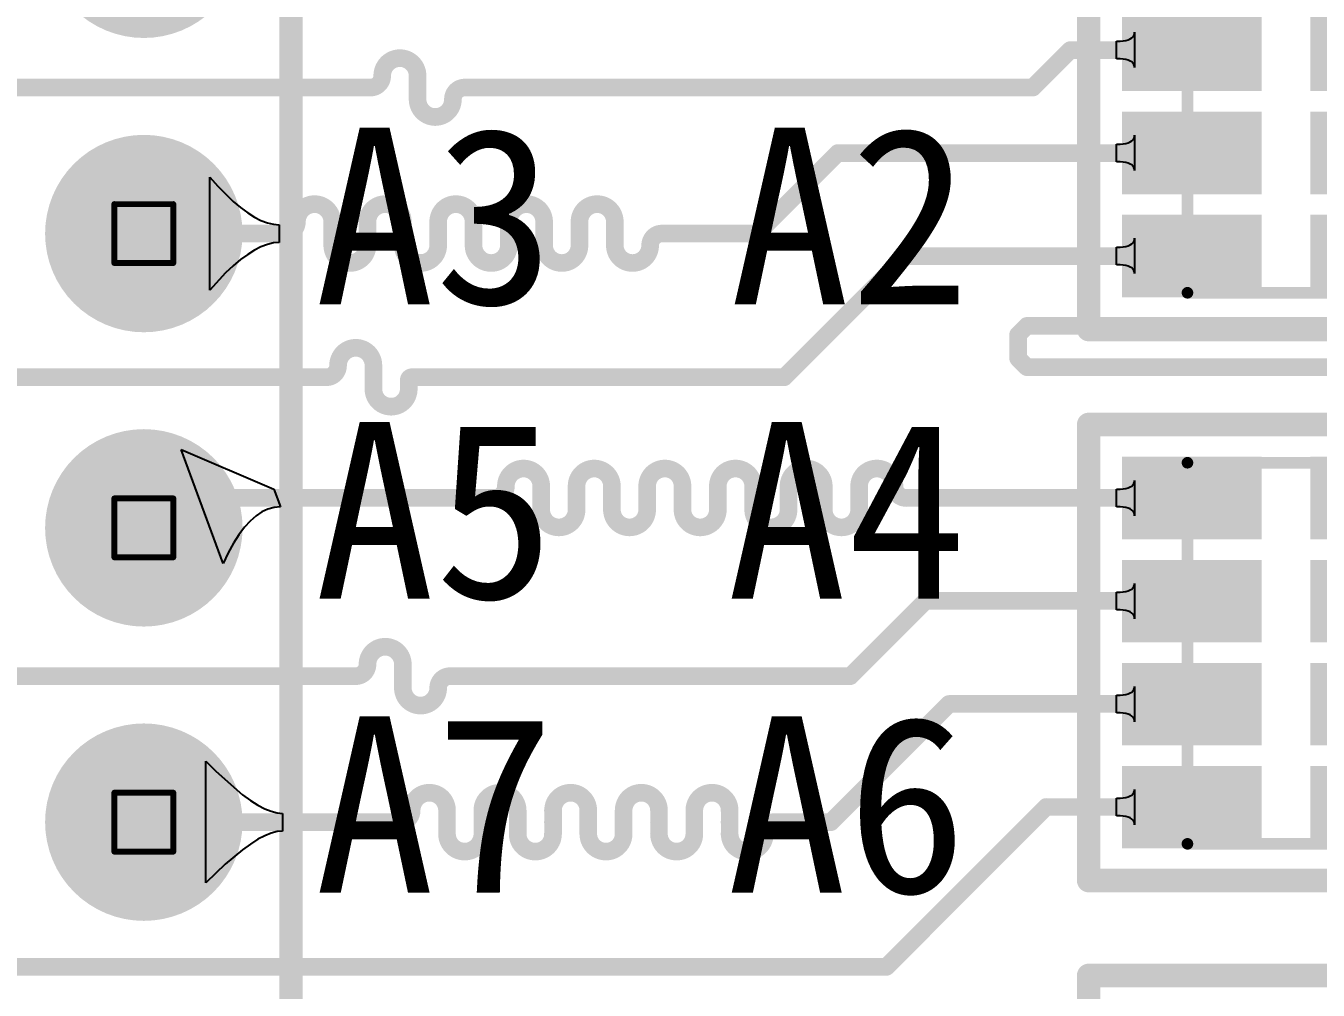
# Model space of a CAD drawing. Header units: millimetres. Extents: x 80 to 220, y 44 to 120.
# Drawn here: x 87.86 to 99.01, y 68.39 to 76.71 of the extents above; entities that cross this region are included whole.
import ezdxf

# ---------------------------------------------------------------- set-up
doc = ezdxf.new("R2010")
doc.units = ezdxf.units.MM
for name, color, linetype in [('BottomLayer', 5, 'Continuous'), ('BottomSolder', 6, 'Continuous'), ('DrillDrawing', 1, 'Continuous'), ('Mechanical13', 56, 'Continuous'), ('MultiLayer', 9, 'Continuous'), ('PadHoleLayer', 156, 'Continuous'), ('TopLayer', 1, 'Continuous'), ('TopOverlay', 2, 'Continuous'), ('TopPaste', 8, 'Continuous'), ('TopSolder', 216, 'Continuous')]:
    doc.layers.add(name, color=color, linetype=linetype)

# ---------------------------------------------------------------- blocks, each defined once
blk = doc.blocks.new('PR4_0603_5')
at = {"layer": 'Mechanical13', "const_width": 0.1}
for points in [[(-1.638, -0.85), (-1.638, 0.85)], [(1.651, 0.85), (-1.638, 0.85)], [(1.651, -0.85), (1.651, 0.85)], [(1.651, -0.85), (-1.638, -0.85)]]:
    blk.add_lwpolyline(points, dxfattribs=at)
at = {"layer": 'Mechanical13', "const_width": 0.05}
for points in [[(-1.663, 0.85, 1), (-1.613, 0.85, 1)], [(-1.663, 0.85, 1), (-1.613, 0.85, 1)], [(1.626, 0.85, 1), (1.676, 0.85, 1)], [(1.626, 0.85, 1), (1.676, 0.85, 1)], [(-1.663, -0.85, 1), (-1.613, -0.85, 1)], [(-1.663, -0.85, 1), (-1.613, -0.85, 1)], [(1.626, -0.85, 1), (1.676, -0.85, 1)], [(1.626, -0.85, 1), (1.676, -0.85, 1)]]:
    blk.add_lwpolyline(points, format="xyb", close=True, dxfattribs=at)
at = {"layer": 'TopLayer'}
for points in [[(-1.079, 0.313), (-1.079, 1.313), (-1.587, 0.313), (-1.587, 1.313)], [(-0.191, 0.313), (-0.191, 1.313), (-0.699, 0.313), (-0.699, 1.313)], [(0.699, 0.313), (0.699, 1.313), (0.191, 0.313), (0.191, 1.313)], [(1.587, 0.313), (1.587, 1.313), (1.079, 0.313), (1.079, 1.313)], [(-1.079, -1.313), (-1.079, -0.313), (-1.587, -1.313), (-1.587, -0.313)], [(-0.191, -1.313), (-0.191, -0.313), (-0.699, -1.313), (-0.699, -0.313)], [(0.699, -1.313), (0.699, -0.313), (0.191, -1.313), (0.191, -0.313)], [(1.587, -1.313), (1.587, -0.313), (1.079, -1.313), (1.079, -0.313)]]:
    blk.add_solid(points, dxfattribs=at)
at = {"layer": 'TopOverlay', "const_width": 0.203}
for points in [[(-1.968, -1.702), (-1.968, 1.702)], [(1.968, 1.702), (-1.968, 1.702)], [(1.968, -1.702), (1.968, 1.702)], [(1.968, -1.702), (-1.968, -1.702)]]:
    blk.add_lwpolyline(points, dxfattribs=at)
at = {"layer": 'TopOverlay', "const_width": 0.102}
for points in [[(-2.019, 1.702, 1), (-1.918, 1.702, 1)], [(-2.019, 1.702, 1), (-1.918, 1.702, 1)], [(1.918, 1.702, 1), (2.019, 1.702, 1)], [(1.918, 1.702, 1), (2.019, 1.702, 1)], [(-2.019, -1.702, 1), (-1.918, -1.702, 1)], [(-2.019, -1.702, 1), (-1.918, -1.702, 1)], [(1.918, -1.702, 1), (2.019, -1.702, 1)], [(1.918, -1.702, 1), (2.019, -1.702, 1)]]:
    blk.add_lwpolyline(points, format="xyb", close=True, dxfattribs=at)
at = {"layer": 'TopPaste'}
for points in [[(-1.079, 0.313), (-1.079, 1.313), (-1.587, 0.313), (-1.587, 1.313)], [(-0.191, 0.313), (-0.191, 1.313), (-0.699, 0.313), (-0.699, 1.313)], [(0.699, 0.313), (0.699, 1.313), (0.191, 0.313), (0.191, 1.313)], [(1.587, 0.313), (1.587, 1.313), (1.079, 0.313), (1.079, 1.313)], [(-1.079, -1.313), (-1.079, -0.313), (-1.587, -1.313), (-1.587, -0.313)], [(-0.191, -1.313), (-0.191, -0.313), (-0.699, -1.313), (-0.699, -0.313)], [(0.699, -1.313), (0.699, -0.313), (0.191, -1.313), (0.191, -0.313)], [(1.587, -1.313), (1.587, -0.313), (1.079, -1.313), (1.079, -0.313)]]:
    blk.add_solid(points, dxfattribs=at)
at = {"layer": 'TopSolder'}
for points in [[(-0.978, 0.211), (-0.978, 1.414), (-1.689, 0.211), (-1.689, 1.414)], [(-0.089, 0.211), (-0.089, 1.414), (-0.8, 0.211), (-0.8, 1.414)], [(0.8, 0.211), (0.8, 1.414), (0.089, 0.211), (0.089, 1.414)], [(1.689, 0.211), (1.689, 1.414), (0.978, 0.211), (0.978, 1.414)], [(-0.978, -1.414), (-0.978, -0.211), (-1.689, -1.414), (-1.689, -0.211)], [(-0.089, -1.414), (-0.089, -0.211), (-0.8, -1.414), (-0.8, -0.211)], [(0.8, -1.414), (0.8, -0.211), (0.089, -1.414), (0.089, -0.211)], [(1.689, -1.414), (1.689, -0.211), (0.978, -1.414), (0.978, -0.211)]]:
    blk.add_solid(points, dxfattribs=at)
blk = doc.blocks.new('PR4_0603_6')
at = {"layer": 'Mechanical13', "const_width": 0.1}
for points in [[(-1.638, -0.85), (-1.638, 0.85)], [(1.651, 0.85), (-1.638, 0.85)], [(1.651, -0.85), (1.651, 0.85)], [(1.651, -0.85), (-1.638, -0.85)]]:
    blk.add_lwpolyline(points, dxfattribs=at)
at = {"layer": 'Mechanical13', "const_width": 0.05}
for points in [[(-1.663, 0.85, 1), (-1.613, 0.85, 1)], [(-1.663, 0.85, 1), (-1.613, 0.85, 1)], [(1.626, 0.85, 1), (1.676, 0.85, 1)], [(1.626, 0.85, 1), (1.676, 0.85, 1)], [(-1.663, -0.85, 1), (-1.613, -0.85, 1)], [(-1.663, -0.85, 1), (-1.613, -0.85, 1)], [(1.626, -0.85, 1), (1.676, -0.85, 1)], [(1.626, -0.85, 1), (1.676, -0.85, 1)]]:
    blk.add_lwpolyline(points, format="xyb", close=True, dxfattribs=at)
at = {"layer": 'TopLayer'}
for points in [[(-1.079, 0.313), (-1.079, 1.313), (-1.587, 0.313), (-1.587, 1.313)], [(-0.191, 0.313), (-0.191, 1.313), (-0.699, 0.313), (-0.699, 1.313)], [(0.699, 0.313), (0.699, 1.313), (0.191, 0.313), (0.191, 1.313)], [(1.587, 0.313), (1.587, 1.313), (1.079, 0.313), (1.079, 1.313)], [(-1.079, -1.313), (-1.079, -0.313), (-1.587, -1.313), (-1.587, -0.313)], [(-0.191, -1.313), (-0.191, -0.313), (-0.699, -1.313), (-0.699, -0.313)], [(0.699, -1.313), (0.699, -0.313), (0.191, -1.313), (0.191, -0.313)], [(1.587, -1.313), (1.587, -0.313), (1.079, -1.313), (1.079, -0.313)]]:
    blk.add_solid(points, dxfattribs=at)
at = {"layer": 'TopOverlay', "const_width": 0.203}
for points in [[(-1.968, -1.702), (-1.968, 1.702)], [(1.968, 1.702), (-1.968, 1.702)], [(1.968, -1.702), (1.968, 1.702)], [(1.968, -1.702), (-1.968, -1.702)]]:
    blk.add_lwpolyline(points, dxfattribs=at)
at = {"layer": 'TopOverlay', "const_width": 0.102}
for points in [[(-2.019, 1.702, 1), (-1.918, 1.702, 1)], [(-2.019, 1.702, 1), (-1.918, 1.702, 1)], [(1.918, 1.702, 1), (2.019, 1.702, 1)], [(1.918, 1.702, 1), (2.019, 1.702, 1)], [(-2.019, -1.702, 1), (-1.918, -1.702, 1)], [(-2.019, -1.702, 1), (-1.918, -1.702, 1)], [(1.918, -1.702, 1), (2.019, -1.702, 1)], [(1.918, -1.702, 1), (2.019, -1.702, 1)]]:
    blk.add_lwpolyline(points, format="xyb", close=True, dxfattribs=at)
at = {"layer": 'TopPaste'}
for points in [[(-1.079, 0.313), (-1.079, 1.313), (-1.587, 0.313), (-1.587, 1.313)], [(-0.191, 0.313), (-0.191, 1.313), (-0.699, 0.313), (-0.699, 1.313)], [(0.699, 0.313), (0.699, 1.313), (0.191, 0.313), (0.191, 1.313)], [(1.587, 0.313), (1.587, 1.313), (1.079, 0.313), (1.079, 1.313)], [(-1.079, -1.313), (-1.079, -0.313), (-1.587, -1.313), (-1.587, -0.313)], [(-0.191, -1.313), (-0.191, -0.313), (-0.699, -1.313), (-0.699, -0.313)], [(0.699, -1.313), (0.699, -0.313), (0.191, -1.313), (0.191, -0.313)], [(1.587, -1.313), (1.587, -0.313), (1.079, -1.313), (1.079, -0.313)]]:
    blk.add_solid(points, dxfattribs=at)
at = {"layer": 'TopSolder'}
for points in [[(-0.978, 0.211), (-0.978, 1.414), (-1.689, 0.211), (-1.689, 1.414)], [(-0.089, 0.211), (-0.089, 1.414), (-0.8, 0.211), (-0.8, 1.414)], [(0.8, 0.211), (0.8, 1.414), (0.089, 0.211), (0.089, 1.414)], [(1.689, 0.211), (1.689, 1.414), (0.978, 0.211), (0.978, 1.414)], [(-0.978, -1.414), (-0.978, -0.211), (-1.689, -1.414), (-1.689, -0.211)], [(-0.089, -1.414), (-0.089, -0.211), (-0.8, -1.414), (-0.8, -0.211)], [(0.8, -1.414), (0.8, -0.211), (0.089, -1.414), (0.089, -0.211)], [(1.689, -1.414), (1.689, -0.211), (0.978, -1.414), (0.978, -0.211)]]:
    blk.add_solid(points, dxfattribs=at)
blk = doc.blocks.new('P___HDR2X23_2_54___14')
at = {"layer": 'BottomLayer', "const_width": 0.75}
for points in [[(17.405, 0, 1), (18.155, 0, 1)], [(19.945, 0, 1), (20.695, 0, 1)], [(22.485, 0, 1), (23.235, 0, 1)], [(25.025, 0, 1), (25.775, 0, 1)]]:
    blk.add_lwpolyline(points, format="xyb", close=True, dxfattribs=at)
at = {"layer": 'BottomSolder', "const_width": 0.852}
for points in [[(17.354, 0, 1), (18.206, 0, 1)], [(19.894, 0, 1), (20.746, 0, 1)], [(22.434, 0, 1), (23.286, 0, 1)], [(24.974, 0, 1), (25.826, 0, 1)]]:
    blk.add_lwpolyline(points, format="xyb", close=True, dxfattribs=at)
at = {"layer": 'MultiLayer', "const_width": 0.75}
for points in [[(17.405, 0, 1), (18.155, 0, 1)], [(19.945, 0, 1), (20.695, 0, 1)], [(22.485, 0, 1), (23.235, 0, 1)], [(25.025, 0, 1), (25.775, 0, 1)]]:
    blk.add_lwpolyline(points, format="xyb", close=True, dxfattribs=at)
at = {"layer": 'PadHoleLayer', "const_width": 0.45}
for points in [[(17.555, 0, 1), (18.005, 0, 1)], [(20.095, 0, 1), (20.545, 0, 1)], [(22.635, 0, 1), (23.085, 0, 1)]]:
    blk.add_lwpolyline(points, format="xyb", close=True, dxfattribs=at)
at = {"layer": 'TopLayer', "const_width": 0.75}
for points in [[(17.405, 0, 1), (18.155, 0, 1)], [(19.945, 0, 1), (20.695, 0, 1)], [(22.485, 0, 1), (23.235, 0, 1)], [(25.025, 0, 1), (25.775, 0, 1)]]:
    blk.add_lwpolyline(points, format="xyb", close=True, dxfattribs=at)
at = {"layer": 'TopOverlay', "const_width": 0.2}
blk.add_lwpolyline([(-1.27, -1.27), (57.15, -1.27)], dxfattribs=at)
at = {"layer": 'TopSolder', "const_width": 0.852}
for points in [[(17.354, 0, 1), (18.206, 0, 1)], [(19.894, 0, 1), (20.746, 0, 1)], [(22.434, 0, 1), (23.286, 0, 1)], [(24.974, 0, 1), (25.826, 0, 1)]]:
    blk.add_lwpolyline(points, format="xyb", close=True, dxfattribs=at)
blk = doc.blocks.new('PR4_0603_75')
at = {"layer": 'Mechanical13', "const_width": 0.1}
for points in [[(-1.638, -0.85), (-1.638, 0.85)], [(1.651, 0.85), (-1.638, 0.85)], [(1.651, -0.85), (1.651, 0.85)], [(1.651, -0.85), (-1.638, -0.85)]]:
    blk.add_lwpolyline(points, dxfattribs=at)
at = {"layer": 'Mechanical13', "const_width": 0.05}
for points in [[(-1.663, 0.85, 1), (-1.613, 0.85, 1)], [(-1.663, 0.85, 1), (-1.613, 0.85, 1)], [(1.626, 0.85, 1), (1.676, 0.85, 1)], [(1.626, 0.85, 1), (1.676, 0.85, 1)], [(-1.663, -0.85, 1), (-1.613, -0.85, 1)], [(-1.663, -0.85, 1), (-1.613, -0.85, 1)], [(1.626, -0.85, 1), (1.676, -0.85, 1)], [(1.626, -0.85, 1), (1.676, -0.85, 1)]]:
    blk.add_lwpolyline(points, format="xyb", close=True, dxfattribs=at)
at = {"layer": 'TopLayer'}
for points in [[(-1.079, 0.313), (-1.079, 1.313), (-1.587, 0.313), (-1.587, 1.313)], [(-0.191, 0.313), (-0.191, 1.313), (-0.699, 0.313), (-0.699, 1.313)], [(0.699, 0.313), (0.699, 1.313), (0.191, 0.313), (0.191, 1.313)], [(1.587, 0.313), (1.587, 1.313), (1.079, 0.313), (1.079, 1.313)], [(-1.079, -1.313), (-1.079, -0.313), (-1.587, -1.313), (-1.587, -0.313)], [(-0.191, -1.313), (-0.191, -0.313), (-0.699, -1.313), (-0.699, -0.313)], [(0.699, -1.313), (0.699, -0.313), (0.191, -1.313), (0.191, -0.313)], [(1.587, -1.313), (1.587, -0.313), (1.079, -1.313), (1.079, -0.313)]]:
    blk.add_solid(points, dxfattribs=at)
at = {"layer": 'TopOverlay', "const_width": 0.203}
for points in [[(-1.968, -1.702), (-1.968, 1.702)], [(1.968, 1.702), (-1.968, 1.702)], [(1.968, -1.702), (1.968, 1.702)], [(1.968, -1.702), (-1.968, -1.702)]]:
    blk.add_lwpolyline(points, dxfattribs=at)
at = {"layer": 'TopOverlay', "const_width": 0.102}
for points in [[(-2.019, 1.702, 1), (-1.918, 1.702, 1)], [(-2.019, 1.702, 1), (-1.918, 1.702, 1)], [(1.918, 1.702, 1), (2.019, 1.702, 1)], [(1.918, 1.702, 1), (2.019, 1.702, 1)], [(-2.019, -1.702, 1), (-1.918, -1.702, 1)], [(-2.019, -1.702, 1), (-1.918, -1.702, 1)], [(1.918, -1.702, 1), (2.019, -1.702, 1)], [(1.918, -1.702, 1), (2.019, -1.702, 1)]]:
    blk.add_lwpolyline(points, format="xyb", close=True, dxfattribs=at)
at = {"layer": 'TopPaste'}
for points in [[(-1.079, 0.313), (-1.079, 1.313), (-1.587, 0.313), (-1.587, 1.313)], [(-0.191, 0.313), (-0.191, 1.313), (-0.699, 0.313), (-0.699, 1.313)], [(0.699, 0.313), (0.699, 1.313), (0.191, 0.313), (0.191, 1.313)], [(1.587, 0.313), (1.587, 1.313), (1.079, 0.313), (1.079, 1.313)], [(-1.079, -1.313), (-1.079, -0.313), (-1.587, -1.313), (-1.587, -0.313)], [(-0.191, -1.313), (-0.191, -0.313), (-0.699, -1.313), (-0.699, -0.313)], [(0.699, -1.313), (0.699, -0.313), (0.191, -1.313), (0.191, -0.313)], [(1.587, -1.313), (1.587, -0.313), (1.079, -1.313), (1.079, -0.313)]]:
    blk.add_solid(points, dxfattribs=at)
at = {"layer": 'TopSolder'}
for points in [[(-0.978, 0.211), (-0.978, 1.414), (-1.689, 0.211), (-1.689, 1.414)], [(-0.089, 0.211), (-0.089, 1.414), (-0.8, 0.211), (-0.8, 1.414)], [(0.8, 0.211), (0.8, 1.414), (0.089, 0.211), (0.089, 1.414)], [(1.689, 0.211), (1.689, 1.414), (0.978, 0.211), (0.978, 1.414)], [(-0.978, -1.414), (-0.978, -0.211), (-1.689, -1.414), (-1.689, -0.211)], [(-0.089, -1.414), (-0.089, -0.211), (-0.8, -1.414), (-0.8, -0.211)], [(0.8, -1.414), (0.8, -0.211), (0.089, -1.414), (0.089, -0.211)], [(1.689, -1.414), (1.689, -0.211), (0.978, -1.414), (0.978, -0.211)]]:
    blk.add_solid(points, dxfattribs=at)

msp = doc.modelspace()

# ---------------------------------------------------------------- linework, layer by layer
at = {"layer": 'DrillDrawing', "const_width": 0.0508}
for points in [[(88.623, 75.175), (89.131, 75.175)], [(88.623, 74.667), (88.623, 75.175)], [(89.131, 74.667), (89.131, 75.175)], [(88.623, 74.667), (89.131, 74.667)], [(88.623, 72.635), (89.131, 72.635)], [(88.623, 72.127), (88.623, 72.635)], [(89.131, 72.127), (89.131, 72.635)], [(88.623, 72.127), (89.131, 72.127)], [(88.623, 70.095), (89.131, 70.095)], [(88.623, 69.587), (88.623, 70.095)], [(89.131, 69.587), (89.131, 70.095)], [(88.623, 69.587), (89.131, 69.587)]]:
    msp.add_lwpolyline(points, dxfattribs=at)
at = {"layer": 'DrillDrawing', "const_width": 0.0254}
for points in [[(88.61, 75.175, 1), (88.636, 75.175, 1)], [(88.61, 75.175, 1), (88.636, 75.175, 1)], [(89.118, 75.175, 1), (89.144, 75.175, 1)], [(89.118, 75.175, 1), (89.144, 75.175, 1)], [(88.61, 74.667, 1), (88.636, 74.667, 1)], [(88.61, 74.667, 1), (88.636, 74.667, 1)], [(89.118, 74.667, 1), (89.144, 74.667, 1)], [(89.118, 74.667, 1), (89.144, 74.667, 1)], [(88.61, 72.635, 1), (88.636, 72.635, 1)], [(88.61, 72.635, 1), (88.636, 72.635, 1)], [(89.118, 72.635, 1), (89.144, 72.635, 1)], [(89.118, 72.635, 1), (89.144, 72.635, 1)], [(88.61, 72.127, 1), (88.636, 72.127, 1)], [(88.61, 72.127, 1), (88.636, 72.127, 1)], [(89.118, 72.127, 1), (89.144, 72.127, 1)], [(89.118, 72.127, 1), (89.144, 72.127, 1)], [(88.61, 70.095, 1), (88.636, 70.095, 1)], [(88.61, 70.095, 1), (88.636, 70.095, 1)], [(89.118, 70.095, 1), (89.144, 70.095, 1)], [(89.118, 70.095, 1), (89.144, 70.095, 1)], [(88.61, 69.587, 1), (88.636, 69.587, 1)], [(88.61, 69.587, 1), (88.636, 69.587, 1)], [(89.118, 69.587, 1), (89.144, 69.587, 1)], [(89.118, 69.587, 1), (89.144, 69.587, 1)]]:
    msp.add_lwpolyline(points, format="xyb", close=True, dxfattribs=at)
at = {"layer": 'TopLayer'}
for p, q in [((97.387, 76.601), (97.401, 76.609)), ((97.401, 76.609), (97.411, 76.619)), ((97.411, 76.619), (97.419, 76.63)), ((97.419, 76.63), (97.424, 76.643)), ((97.424, 76.643), (97.425, 76.658)), ((97.425, 76.658), (97.425, 76.353)), ((97.27, 76.581), (97.3, 76.582)), ((97.27, 76.429), (97.27, 76.581)), ((97.3, 76.582), (97.326, 76.585)), ((97.326, 76.585), (97.349, 76.588)), ((97.349, 76.588), (97.37, 76.594)), ((97.37, 76.594), (97.387, 76.601)), ((97.3, 76.428), (97.27, 76.429)), ((97.326, 76.426), (97.3, 76.428)), ((97.349, 76.422), (97.326, 76.426)), ((97.37, 76.417), (97.349, 76.422)), ((97.387, 76.41), (97.37, 76.417)), ((97.401, 76.402), (97.387, 76.41)), ((97.411, 76.392), (97.401, 76.402)), ((97.419, 76.38), (97.411, 76.392)), ((97.424, 76.367), (97.419, 76.38)), ((97.425, 76.353), (97.424, 76.367)), ((97.387, 75.712), (97.401, 75.72)), ((97.401, 75.72), (97.411, 75.73)), ((97.411, 75.73), (97.419, 75.741)), ((97.419, 75.741), (97.424, 75.754)), ((97.424, 75.754), (97.425, 75.769)), ((97.425, 75.769), (97.425, 75.464)), ((97.27, 75.692), (97.3, 75.693)), ((97.27, 75.54), (97.27, 75.692)), ((97.3, 75.693), (97.326, 75.696)), ((97.326, 75.696), (97.349, 75.699)), ((97.349, 75.699), (97.37, 75.705)), ((97.37, 75.705), (97.387, 75.712)), ((97.3, 75.539), (97.27, 75.54)), ((97.326, 75.537), (97.3, 75.539)), ((97.349, 75.533), (97.326, 75.537)), ((97.37, 75.528), (97.349, 75.533)), ((97.387, 75.521), (97.37, 75.528)), ((97.401, 75.513), (97.387, 75.521)), ((97.411, 75.503), (97.401, 75.513)), ((97.419, 75.491), (97.411, 75.503)), ((97.424, 75.478), (97.419, 75.491)), ((89.446, 74.432), (89.446, 75.409)), ((89.446, 75.409), (89.516, 75.33)), ((97.425, 75.464), (97.424, 75.478)), ((89.516, 75.33), (89.649, 75.199)), ((89.649, 75.199), (89.712, 75.145)), ((89.712, 75.145), (89.773, 75.1)), ((89.773, 75.1), (89.832, 75.063)), ((89.832, 75.063), (89.888, 75.034)), ((89.888, 75.034), (89.943, 75.013)), ((89.943, 75.013), (89.995, 75.001)), ((89.995, 75.001), (90.045, 74.997)), ((90.045, 74.997), (90.045, 74.844)), ((89.943, 74.828), (89.888, 74.807)), ((89.995, 74.84), (89.943, 74.828)), ((90.045, 74.844), (89.995, 74.84)), ((97.37, 74.816), (97.387, 74.823)), ((97.387, 74.823), (97.401, 74.831)), ((97.401, 74.831), (97.411, 74.841)), ((97.411, 74.841), (97.419, 74.852)), ((97.419, 74.852), (97.424, 74.865)), ((97.424, 74.865), (97.425, 74.88)), ((97.425, 74.88), (97.425, 74.575)), ((89.773, 74.741), (89.712, 74.696)), ((89.832, 74.778), (89.773, 74.741)), ((89.888, 74.807), (89.832, 74.778)), ((97.27, 74.803), (97.3, 74.804)), ((97.27, 74.651), (97.27, 74.803)), ((97.3, 74.804), (97.326, 74.807)), ((97.326, 74.807), (97.349, 74.81)), ((97.349, 74.81), (97.37, 74.816)), ((89.649, 74.643), (89.583, 74.581)), ((89.712, 74.696), (89.649, 74.643)), ((97.3, 74.65), (97.27, 74.651)), ((97.326, 74.648), (97.3, 74.65)), ((97.349, 74.644), (97.326, 74.648)), ((97.37, 74.639), (97.349, 74.644)), ((97.387, 74.632), (97.37, 74.639)), ((97.401, 74.624), (97.387, 74.632)), ((97.411, 74.614), (97.401, 74.624)), ((97.419, 74.602), (97.411, 74.614)), ((97.424, 74.589), (97.419, 74.602)), ((89.583, 74.581), (89.446, 74.432)), ((97.425, 74.575), (97.424, 74.589)), ((89.561, 72.072), (89.199, 73.058)), ((89.199, 73.058), (89.998, 72.715)), ((89.998, 72.715), (90.055, 72.563)), ((97.27, 72.715), (97.3, 72.716)), ((97.27, 72.563), (97.27, 72.715)), ((97.3, 72.716), (97.326, 72.718)), ((97.326, 72.718), (97.349, 72.722)), ((97.349, 72.722), (97.37, 72.727)), ((97.37, 72.727), (97.387, 72.734)), ((97.387, 72.734), (97.401, 72.742)), ((97.401, 72.742), (97.411, 72.752)), ((97.411, 72.752), (97.419, 72.764)), ((97.419, 72.764), (97.424, 72.777)), ((97.424, 72.777), (97.425, 72.791)), ((97.425, 72.791), (97.425, 72.486)), ((89.845, 72.484), (89.795, 72.44)), ((89.896, 72.518), (89.845, 72.484)), ((89.948, 72.543), (89.896, 72.518)), ((90.001, 72.558), (89.948, 72.543)), ((90.055, 72.563), (90.001, 72.558)), ((97.3, 72.562), (97.27, 72.563)), ((97.326, 72.56), (97.3, 72.562)), ((97.349, 72.556), (97.326, 72.56)), ((97.37, 72.55), (97.349, 72.556)), ((97.387, 72.544), (97.37, 72.55)), ((97.401, 72.535), (97.387, 72.544)), ((97.411, 72.525), (97.401, 72.535)), ((97.419, 72.514), (97.411, 72.525)), ((97.424, 72.501), (97.419, 72.514)), ((97.425, 72.486), (97.424, 72.501)), ((89.746, 72.386), (89.698, 72.322)), ((89.795, 72.44), (89.746, 72.386)), ((89.698, 72.322), (89.651, 72.249)), ((89.605, 72.165), (89.561, 72.072)), ((89.651, 72.249), (89.605, 72.165)), ((97.27, 71.826), (97.3, 71.827)), ((97.27, 71.674), (97.27, 71.826)), ((97.3, 71.827), (97.326, 71.829)), ((97.326, 71.829), (97.349, 71.833)), ((97.349, 71.833), (97.37, 71.838)), ((97.37, 71.838), (97.387, 71.845)), ((97.387, 71.845), (97.401, 71.853)), ((97.401, 71.853), (97.411, 71.863)), ((97.411, 71.863), (97.419, 71.875)), ((97.419, 71.875), (97.424, 71.888)), ((97.424, 71.888), (97.425, 71.902)), ((97.425, 71.902), (97.425, 71.597)), ((97.3, 71.673), (97.27, 71.674)), ((97.326, 71.671), (97.3, 71.673)), ((97.349, 71.667), (97.326, 71.671)), ((97.37, 71.661), (97.349, 71.667)), ((97.387, 71.655), (97.37, 71.661)), ((97.401, 71.646), (97.387, 71.655)), ((97.411, 71.636), (97.401, 71.646)), ((97.419, 71.625), (97.411, 71.636)), ((97.424, 71.612), (97.419, 71.625)), ((97.425, 71.597), (97.424, 71.612)), ((97.27, 70.937), (97.3, 70.938)), ((97.27, 70.785), (97.27, 70.937)), ((97.3, 70.938), (97.326, 70.94)), ((97.326, 70.94), (97.349, 70.944)), ((97.349, 70.944), (97.37, 70.949)), ((97.37, 70.949), (97.387, 70.956)), ((97.387, 70.956), (97.401, 70.964)), ((97.401, 70.964), (97.411, 70.974)), ((97.411, 70.974), (97.419, 70.986)), ((97.419, 70.986), (97.424, 70.999)), ((97.424, 70.999), (97.425, 71.013)), ((97.425, 71.013), (97.425, 70.708)), ((97.3, 70.784), (97.27, 70.785)), ((97.326, 70.782), (97.3, 70.784)), ((97.349, 70.778), (97.326, 70.782)), ((97.37, 70.772), (97.349, 70.778)), ((97.387, 70.766), (97.37, 70.772)), ((97.401, 70.757), (97.387, 70.766)), ((97.411, 70.747), (97.401, 70.757)), ((97.419, 70.736), (97.411, 70.747)), ((97.424, 70.723), (97.419, 70.736)), ((97.425, 70.708), (97.424, 70.723)), ((89.413, 69.316), (89.413, 70.366)), ((89.413, 70.366), (89.498, 70.28)), ((89.498, 70.28), (89.729, 70.078)), ((89.729, 70.078), (89.798, 70.029)), ((89.798, 70.029), (89.862, 69.989)), ((97.27, 70.048), (97.3, 70.049)), ((97.27, 69.896), (97.27, 70.048)), ((97.3, 70.049), (97.326, 70.051)), ((97.326, 70.051), (97.349, 70.055)), ((97.349, 70.055), (97.37, 70.06)), ((97.37, 70.06), (97.387, 70.067)), ((97.387, 70.067), (97.401, 70.075)), ((97.401, 70.075), (97.411, 70.085)), ((97.411, 70.085), (97.419, 70.097)), ((97.419, 70.097), (97.424, 70.11)), ((97.424, 70.11), (97.425, 70.124)), ((97.425, 70.124), (97.425, 69.819)), ((89.862, 69.989), (89.921, 69.957)), ((89.921, 69.957), (89.976, 69.935)), ((89.976, 69.935), (90.027, 69.921)), ((90.027, 69.921), (90.073, 69.917)), ((90.073, 69.917), (90.073, 69.764)), ((97.3, 69.895), (97.27, 69.896)), ((97.326, 69.893), (97.3, 69.895)), ((97.349, 69.889), (97.326, 69.893)), ((97.37, 69.883), (97.349, 69.889)), ((97.387, 69.877), (97.37, 69.883)), ((97.401, 69.868), (97.387, 69.877)), ((97.411, 69.858), (97.401, 69.868)), ((97.419, 69.847), (97.411, 69.858)), ((97.424, 69.834), (97.419, 69.847)), ((97.425, 69.819), (97.424, 69.834)), ((89.862, 69.693), (89.798, 69.652)), ((89.921, 69.724), (89.862, 69.693)), ((89.976, 69.746), (89.921, 69.724)), ((90.027, 69.76), (89.976, 69.746)), ((90.073, 69.764), (90.027, 69.76)), ((89.729, 69.603), (89.58, 69.477)), ((89.798, 69.652), (89.729, 69.603)), ((89.58, 69.477), (89.498, 69.401)), ((89.498, 69.401), (89.413, 69.316))]:
    msp.add_line(p, q, dxfattribs=at)
at = {"layer": 'TopLayer', "const_width": 0.152}
for points in [[(90.934, 76.283, -0.414214), (91.087, 76.435)], [(91.087, 76.435, -0.414214), (91.239, 76.283)], [(90.934, 76.283, -0.414214), (90.833, 76.181)], [(91.544, 76.08, -0.414214), (91.646, 76.181)], [(91.392, 75.927, -0.414214), (91.239, 76.08)], [(91.544, 76.08, -0.414214), (91.392, 75.927)], [(90.198, 75.022, -0.414214), (90.35, 75.175)], [(90.35, 75.175, -0.414214), (90.503, 75.022)], [(90.807, 75.022, -0.414214), (90.96, 75.175)], [(90.96, 75.175, -0.414214), (91.112, 75.022)], [(91.417, 75.022, -0.414214), (91.569, 75.175)], [(91.569, 75.175, -0.414214), (91.722, 75.022)], [(92.027, 75.022, -0.414214), (92.179, 75.175)], [(92.179, 75.175, -0.414214), (92.331, 75.022)], [(92.636, 75.022, -0.414214), (92.789, 75.175)], [(92.789, 75.175, -0.414214), (92.941, 75.022)], [(90.198, 75.022, -0.414214), (90.096, 74.921)], [(93.246, 74.819, -0.414214), (93.347, 74.921)], [(90.655, 74.667, -0.414214), (90.503, 74.819)], [(90.807, 74.819, -0.414214), (90.655, 74.667)], [(91.265, 74.667, -0.414214), (91.112, 74.819)], [(91.417, 74.819, -0.414214), (91.265, 74.667)], [(91.874, 74.667, -0.414214), (91.722, 74.819)], [(92.027, 74.819, -0.414214), (91.874, 74.667)], [(92.484, 74.667, -0.414214), (92.331, 74.819)], [(92.636, 74.819, -0.414214), (92.484, 74.667)], [(93.093, 74.667, -0.414214), (92.941, 74.819)], [(93.246, 74.819, -0.414214), (93.093, 74.667)], [(90.553, 73.782, -0.414214), (90.706, 73.935)], [(90.706, 73.935, -0.414214), (90.858, 73.782)], [(90.553, 73.782, -0.414214), (90.452, 73.681)], [(91.163, 73.655, -0.414214), (91.188, 73.681)], [(91.011, 73.427, -0.414214), (90.858, 73.579)], [(91.163, 73.579, -0.414214), (91.011, 73.427)], [(92.001, 72.74, -0.414214), (92.154, 72.893)], [(92.154, 72.893, -0.414214), (92.306, 72.74)], [(92.611, 72.74, -0.414214), (92.763, 72.893)], [(92.763, 72.893, -0.414214), (92.916, 72.74)], [(93.22, 72.74, -0.414214), (93.373, 72.893)], [(93.373, 72.893, -0.414214), (93.525, 72.74)], [(93.83, 72.74, -0.414214), (93.982, 72.893)], [(93.982, 72.893, -0.414214), (94.135, 72.74)], [(94.44, 72.74, -0.414214), (94.592, 72.893)], [(94.592, 72.893, -0.414214), (94.744, 72.74)], [(95.049, 72.74, -0.414214), (95.202, 72.893)], [(95.202, 72.893, -0.414214), (95.354, 72.74)], [(92.001, 72.74, -0.414214), (91.9, 72.639)], [(95.456, 72.639, -0.414214), (95.354, 72.74)], [(92.458, 72.385, -0.414214), (92.306, 72.537)], [(92.611, 72.537, -0.414214), (92.458, 72.385)], [(93.068, 72.385, -0.414214), (92.916, 72.537)], [(93.22, 72.537, -0.414214), (93.068, 72.385)], [(93.678, 72.385, -0.414214), (93.525, 72.537)], [(93.83, 72.537, -0.414214), (93.678, 72.385)], [(94.287, 72.385, -0.414214), (94.135, 72.537)], [(94.44, 72.537, -0.414214), (94.287, 72.385)], [(94.897, 72.385, -0.414214), (94.744, 72.537)], [(95.049, 72.537, -0.414214), (94.897, 72.385)], [(90.807, 71.203, -0.414214), (90.96, 71.355)], [(90.96, 71.355, -0.414214), (91.112, 71.203)], [(90.807, 71.203, -0.414214), (90.706, 71.101)], [(91.417, 71, -0.414214), (91.519, 71.101)], [(91.265, 70.847, -0.414214), (91.112, 71)], [(91.417, 71, -0.414214), (91.265, 70.847)], [(91.188, 69.942, -0.414214), (91.341, 70.095)], [(91.341, 70.095, -0.414214), (91.493, 69.942)], [(91.798, 69.942, -0.414214), (91.95, 70.095)], [(91.95, 70.095, -0.414214), (92.103, 69.942)], [(92.408, 69.942, -0.414214), (92.56, 70.095)], [(92.56, 70.095, -0.414214), (92.712, 69.942)], [(93.017, 69.942, -0.414214), (93.17, 70.095)], [(93.17, 70.095, -0.414214), (93.322, 69.942)], [(93.627, 69.942, -0.414214), (93.779, 70.095)], [(93.779, 70.095, -0.414214), (93.932, 69.942)], [(91.188, 69.942, -0.414214), (91.087, 69.841)], [(94.236, 69.764, -0.414214), (94.313, 69.841)], [(91.646, 69.587, -0.414214), (91.493, 69.739)], [(91.798, 69.739, -0.414214), (91.646, 69.587)], [(92.255, 69.587, -0.414214), (92.103, 69.739)], [(92.408, 69.739, -0.414214), (92.255, 69.587)], [(92.865, 69.587, -0.414214), (92.712, 69.739)], [(93.017, 69.739, -0.414214), (92.865, 69.587)], [(93.474, 69.587, -0.414214), (93.322, 69.739)], [(93.627, 69.739, -0.414214), (93.474, 69.587)], [(94.084, 69.587, -0.414214), (93.932, 69.739)], [(94.236, 69.739, -0.414214), (94.084, 69.587)]]:
    msp.add_lwpolyline(points, format="xyb", dxfattribs=at)
at = {"layer": 'TopLayer', "const_width": 0.0762}
for points in [[(91.049, 76.435, 1), (91.125, 76.435, 1)], [(91.049, 76.435, 1), (91.125, 76.435, 1)], [(96.834, 76.505, 1), (96.91, 76.505, 1)], [(96.834, 76.505, 1), (96.91, 76.505, 1)], [(97.881, 76.505, 1), (97.957, 76.505, 1)], [(90.896, 76.283, 1), (90.972, 76.283, 1)], [(90.896, 76.283, 1), (90.972, 76.283, 1)], [(91.201, 76.283, 1), (91.277, 76.283, 1)], [(91.201, 76.283, 1), (91.277, 76.283, 1)], [(90.744, 76.181, 1), (90.82, 76.181, 1)], [(90.744, 76.181, 1), (90.82, 76.181, 1)], [(90.795, 76.181, 1), (90.871, 76.181, 1)], [(90.795, 76.181, 1), (90.871, 76.181, 1)], [(91.201, 76.181, 1), (91.277, 76.181, 1)], [(91.201, 76.181, 1), (91.277, 76.181, 1)], [(91.607, 76.181, 1), (91.684, 76.181, 1)], [(91.607, 76.181, 1), (91.684, 76.181, 1)], [(91.785, 76.181, 1), (91.861, 76.181, 1)], [(91.785, 76.181, 1), (91.861, 76.181, 1)], [(96.51, 76.181, 1), (96.586, 76.181, 1)], [(96.51, 76.181, 1), (96.586, 76.181, 1)], [(91.201, 76.08, 1), (91.277, 76.08, 1)], [(91.201, 76.08, 1), (91.277, 76.08, 1)], [(91.506, 76.08, 1), (91.582, 76.08, 1)], [(91.506, 76.08, 1), (91.582, 76.08, 1)], [(91.353, 75.927, 1), (91.43, 75.927, 1)], [(91.353, 75.927, 1), (91.43, 75.927, 1)], [(94.827, 75.616, 1), (94.903, 75.616, 1)], [(94.827, 75.616, 1), (94.903, 75.616, 1)], [(97.881, 75.616, 1), (97.957, 75.616, 1)], [(90.312, 75.175, 1), (90.388, 75.175, 1)], [(90.312, 75.175, 1), (90.388, 75.175, 1)], [(90.922, 75.175, 1), (90.998, 75.175, 1)], [(90.922, 75.175, 1), (90.998, 75.175, 1)], [(91.531, 75.175, 1), (91.607, 75.175, 1)], [(91.531, 75.175, 1), (91.607, 75.175, 1)], [(92.141, 75.175, 1), (92.217, 75.175, 1)], [(92.141, 75.175, 1), (92.217, 75.175, 1)], [(92.75, 75.175, 1), (92.827, 75.175, 1)], [(92.75, 75.175, 1), (92.827, 75.175, 1)], [(90.16, 75.022, 1), (90.236, 75.022, 1)], [(90.16, 75.022, 1), (90.236, 75.022, 1)], [(90.464, 75.022, 1), (90.541, 75.022, 1)], [(90.464, 75.022, 1), (90.541, 75.022, 1)], [(90.769, 75.022, 1), (90.845, 75.022, 1)], [(90.769, 75.022, 1), (90.845, 75.022, 1)], [(91.074, 75.022, 1), (91.15, 75.022, 1)], [(91.074, 75.022, 1), (91.15, 75.022, 1)], [(91.379, 75.022, 1), (91.455, 75.022, 1)], [(91.379, 75.022, 1), (91.455, 75.022, 1)], [(91.684, 75.022, 1), (91.76, 75.022, 1)], [(91.684, 75.022, 1), (91.76, 75.022, 1)], [(91.988, 75.022, 1), (92.065, 75.022, 1)], [(91.988, 75.022, 1), (92.065, 75.022, 1)], [(92.293, 75.022, 1), (92.369, 75.022, 1)], [(92.293, 75.022, 1), (92.369, 75.022, 1)], [(92.598, 75.022, 1), (92.674, 75.022, 1)], [(92.598, 75.022, 1), (92.674, 75.022, 1)], [(92.903, 75.022, 1), (92.979, 75.022, 1)], [(92.903, 75.022, 1), (92.979, 75.022, 1)], [(88.839, 74.921, 1), (88.915, 74.921, 1)], [(90.007, 74.921, 1), (90.083, 74.921, 1)], [(90.007, 74.921, 1), (90.083, 74.921, 1)], [(90.058, 74.921, 1), (90.134, 74.921, 1)], [(90.058, 74.921, 1), (90.134, 74.921, 1)], [(90.464, 74.921, 1), (90.541, 74.921, 1)], [(90.464, 74.921, 1), (90.541, 74.921, 1)], [(90.769, 74.921, 1), (90.845, 74.921, 1)], [(90.769, 74.921, 1), (90.845, 74.921, 1)], [(91.074, 74.921, 1), (91.15, 74.921, 1)], [(91.074, 74.921, 1), (91.15, 74.921, 1)], [(91.379, 74.921, 1), (91.455, 74.921, 1)], [(91.379, 74.921, 1), (91.455, 74.921, 1)], [(91.684, 74.921, 1), (91.76, 74.921, 1)], [(91.684, 74.921, 1), (91.76, 74.921, 1)], [(91.988, 74.921, 1), (92.065, 74.921, 1)], [(91.988, 74.921, 1), (92.065, 74.921, 1)], [(92.293, 74.921, 1), (92.369, 74.921, 1)], [(92.293, 74.921, 1), (92.369, 74.921, 1)], [(92.598, 74.921, 1), (92.674, 74.921, 1)], [(92.598, 74.921, 1), (92.674, 74.921, 1)], [(92.903, 74.921, 1), (92.979, 74.921, 1)], [(92.903, 74.921, 1), (92.979, 74.921, 1)], [(93.309, 74.921, 1), (93.385, 74.921, 1)], [(93.309, 74.921, 1), (93.385, 74.921, 1)], [(93.436, 74.921, 1), (93.512, 74.921, 1)], [(93.436, 74.921, 1), (93.512, 74.921, 1)], [(94.131, 74.921, 1), (94.208, 74.921, 1)], [(94.131, 74.921, 1), (94.208, 74.921, 1)], [(90.464, 74.819, 1), (90.541, 74.819, 1)], [(90.464, 74.819, 1), (90.541, 74.819, 1)], [(90.769, 74.819, 1), (90.845, 74.819, 1)], [(90.769, 74.819, 1), (90.845, 74.819, 1)], [(91.074, 74.819, 1), (91.15, 74.819, 1)], [(91.074, 74.819, 1), (91.15, 74.819, 1)], [(91.379, 74.819, 1), (91.455, 74.819, 1)], [(91.379, 74.819, 1), (91.455, 74.819, 1)], [(91.684, 74.819, 1), (91.76, 74.819, 1)], [(91.684, 74.819, 1), (91.76, 74.819, 1)], [(91.988, 74.819, 1), (92.065, 74.819, 1)], [(91.988, 74.819, 1), (92.065, 74.819, 1)], [(92.293, 74.819, 1), (92.369, 74.819, 1)], [(92.293, 74.819, 1), (92.369, 74.819, 1)], [(92.598, 74.819, 1), (92.674, 74.819, 1)], [(92.598, 74.819, 1), (92.674, 74.819, 1)], [(92.903, 74.819, 1), (92.979, 74.819, 1)], [(92.903, 74.819, 1), (92.979, 74.819, 1)], [(93.208, 74.819, 1), (93.284, 74.819, 1)], [(93.208, 74.819, 1), (93.284, 74.819, 1)], [(90.617, 74.667, 1), (90.693, 74.667, 1)], [(90.617, 74.667, 1), (90.693, 74.667, 1)], [(91.226, 74.667, 1), (91.303, 74.667, 1)], [(91.226, 74.667, 1), (91.303, 74.667, 1)], [(91.836, 74.667, 1), (91.912, 74.667, 1)], [(91.836, 74.667, 1), (91.912, 74.667, 1)], [(92.446, 74.667, 1), (92.522, 74.667, 1)], [(92.446, 74.667, 1), (92.522, 74.667, 1)], [(93.055, 74.667, 1), (93.131, 74.667, 1)], [(93.055, 74.667, 1), (93.131, 74.667, 1)], [(95.411, 74.727, 1), (95.488, 74.727, 1)], [(95.411, 74.727, 1), (95.488, 74.727, 1)], [(97.881, 74.727, 1), (97.957, 74.727, 1)], [(96.459, 74.124, 1), (96.535, 74.124, 1)], [(96.459, 74.124, 1), (96.535, 74.124, 1)], [(96.383, 74.048, 1), (96.459, 74.048, 1)], [(96.383, 74.048, 1), (96.459, 74.048, 1)], [(90.668, 73.935, 1), (90.744, 73.935, 1)], [(90.668, 73.935, 1), (90.744, 73.935, 1)], [(90.515, 73.782, 1), (90.591, 73.782, 1)], [(90.515, 73.782, 1), (90.591, 73.782, 1)], [(90.82, 73.782, 1), (90.896, 73.782, 1)], [(90.82, 73.782, 1), (90.896, 73.782, 1)], [(96.383, 73.844, 1), (96.459, 73.844, 1)], [(96.383, 73.844, 1), (96.459, 73.844, 1)], [(96.459, 73.768, 1), (96.535, 73.768, 1)], [(96.459, 73.768, 1), (96.535, 73.768, 1)], [(90.363, 73.681, 1), (90.439, 73.681, 1)], [(90.363, 73.681, 1), (90.439, 73.681, 1)], [(90.414, 73.681, 1), (90.49, 73.681, 1)], [(90.414, 73.681, 1), (90.49, 73.681, 1)], [(90.82, 73.681, 1), (90.896, 73.681, 1)], [(90.82, 73.681, 1), (90.896, 73.681, 1)], [(91.125, 73.655, 1), (91.201, 73.655, 1)], [(91.125, 73.655, 1), (91.201, 73.655, 1)], [(91.15, 73.681, 1), (91.226, 73.681, 1)], [(91.15, 73.681, 1), (91.226, 73.681, 1)], [(94.365, 73.681, 1), (94.441, 73.681, 1)], [(94.365, 73.681, 1), (94.441, 73.681, 1)], [(90.82, 73.579, 1), (90.896, 73.579, 1)], [(90.82, 73.579, 1), (90.896, 73.579, 1)], [(91.125, 73.579, 1), (91.201, 73.579, 1)], [(91.125, 73.579, 1), (91.201, 73.579, 1)], [(90.972, 73.427, 1), (91.049, 73.427, 1)], [(90.972, 73.427, 1), (91.049, 73.427, 1)], [(92.115, 72.893, 1), (92.192, 72.893, 1)], [(92.115, 72.893, 1), (92.192, 72.893, 1)], [(92.725, 72.893, 1), (92.801, 72.893, 1)], [(92.725, 72.893, 1), (92.801, 72.893, 1)], [(93.335, 72.893, 1), (93.411, 72.893, 1)], [(93.335, 72.893, 1), (93.411, 72.893, 1)], [(93.944, 72.893, 1), (94.02, 72.893, 1)], [(93.944, 72.893, 1), (94.02, 72.893, 1)], [(94.554, 72.893, 1), (94.63, 72.893, 1)], [(94.554, 72.893, 1), (94.63, 72.893, 1)], [(95.163, 72.893, 1), (95.24, 72.893, 1)], [(95.163, 72.893, 1), (95.24, 72.893, 1)], [(91.963, 72.74, 1), (92.039, 72.74, 1)], [(91.963, 72.74, 1), (92.039, 72.74, 1)], [(92.268, 72.74, 1), (92.344, 72.74, 1)], [(92.268, 72.74, 1), (92.344, 72.74, 1)], [(92.573, 72.74, 1), (92.649, 72.74, 1)], [(92.573, 72.74, 1), (92.649, 72.74, 1)], [(92.877, 72.74, 1), (92.954, 72.74, 1)], [(92.877, 72.74, 1), (92.954, 72.74, 1)], [(93.182, 72.74, 1), (93.258, 72.74, 1)], [(93.182, 72.74, 1), (93.258, 72.74, 1)], [(93.487, 72.74, 1), (93.563, 72.74, 1)], [(93.487, 72.74, 1), (93.563, 72.74, 1)], [(93.792, 72.74, 1), (93.868, 72.74, 1)], [(93.792, 72.74, 1), (93.868, 72.74, 1)], [(94.097, 72.74, 1), (94.173, 72.74, 1)], [(94.097, 72.74, 1), (94.173, 72.74, 1)], [(94.401, 72.74, 1), (94.478, 72.74, 1)], [(94.401, 72.74, 1), (94.478, 72.74, 1)], [(94.706, 72.74, 1), (94.782, 72.74, 1)], [(94.706, 72.74, 1), (94.782, 72.74, 1)], [(95.011, 72.74, 1), (95.087, 72.74, 1)], [(95.011, 72.74, 1), (95.087, 72.74, 1)], [(95.316, 72.74, 1), (95.392, 72.74, 1)], [(95.316, 72.74, 1), (95.392, 72.74, 1)], [(89.462, 72.639, 1), (89.538, 72.639, 1)], [(89.462, 72.639, 1), (89.538, 72.639, 1)], [(91.811, 72.639, 1), (91.887, 72.639, 1)], [(91.811, 72.639, 1), (91.887, 72.639, 1)], [(91.861, 72.639, 1), (91.938, 72.639, 1)], [(91.861, 72.639, 1), (91.938, 72.639, 1)], [(92.268, 72.639, 1), (92.344, 72.639, 1)], [(92.268, 72.639, 1), (92.344, 72.639, 1)], [(92.573, 72.639, 1), (92.649, 72.639, 1)], [(92.573, 72.639, 1), (92.649, 72.639, 1)], [(92.877, 72.639, 1), (92.954, 72.639, 1)], [(92.877, 72.639, 1), (92.954, 72.639, 1)], [(93.182, 72.639, 1), (93.258, 72.639, 1)], [(93.182, 72.639, 1), (93.258, 72.639, 1)], [(93.487, 72.639, 1), (93.563, 72.639, 1)], [(93.487, 72.639, 1), (93.563, 72.639, 1)], [(93.792, 72.639, 1), (93.868, 72.639, 1)], [(93.792, 72.639, 1), (93.868, 72.639, 1)], [(94.097, 72.639, 1), (94.173, 72.639, 1)], [(94.097, 72.639, 1), (94.173, 72.639, 1)], [(94.401, 72.639, 1), (94.478, 72.639, 1)], [(94.401, 72.639, 1), (94.478, 72.639, 1)], [(94.706, 72.639, 1), (94.782, 72.639, 1)], [(94.706, 72.639, 1), (94.782, 72.639, 1)], [(95.011, 72.639, 1), (95.087, 72.639, 1)], [(95.011, 72.639, 1), (95.087, 72.639, 1)], [(95.417, 72.639, 1), (95.494, 72.639, 1)], [(95.417, 72.639, 1), (95.494, 72.639, 1)], [(97.881, 72.639, 1), (97.957, 72.639, 1)], [(92.268, 72.537, 1), (92.344, 72.537, 1)], [(92.268, 72.537, 1), (92.344, 72.537, 1)], [(92.573, 72.537, 1), (92.649, 72.537, 1)], [(92.573, 72.537, 1), (92.649, 72.537, 1)], [(92.877, 72.537, 1), (92.954, 72.537, 1)], [(92.877, 72.537, 1), (92.954, 72.537, 1)], [(93.182, 72.537, 1), (93.258, 72.537, 1)], [(93.182, 72.537, 1), (93.258, 72.537, 1)], [(93.487, 72.537, 1), (93.563, 72.537, 1)], [(93.487, 72.537, 1), (93.563, 72.537, 1)], [(93.792, 72.537, 1), (93.868, 72.537, 1)], [(93.792, 72.537, 1), (93.868, 72.537, 1)], [(94.097, 72.537, 1), (94.173, 72.537, 1)], [(94.097, 72.537, 1), (94.173, 72.537, 1)], [(94.401, 72.537, 1), (94.478, 72.537, 1)], [(94.401, 72.537, 1), (94.478, 72.537, 1)], [(94.706, 72.537, 1), (94.782, 72.537, 1)], [(94.706, 72.537, 1), (94.782, 72.537, 1)], [(95.011, 72.537, 1), (95.087, 72.537, 1)], [(95.011, 72.537, 1), (95.087, 72.537, 1)], [(89.204, 72.381, 1), (89.28, 72.381, 1)], [(92.42, 72.385, 1), (92.496, 72.385, 1)], [(92.42, 72.385, 1), (92.496, 72.385, 1)], [(93.03, 72.385, 1), (93.106, 72.385, 1)], [(93.03, 72.385, 1), (93.106, 72.385, 1)], [(93.639, 72.385, 1), (93.716, 72.385, 1)], [(93.639, 72.385, 1), (93.716, 72.385, 1)], [(94.249, 72.385, 1), (94.325, 72.385, 1)], [(94.249, 72.385, 1), (94.325, 72.385, 1)], [(94.859, 72.385, 1), (94.935, 72.385, 1)], [(94.859, 72.385, 1), (94.935, 72.385, 1)], [(95.584, 71.75, 1), (95.66, 71.75, 1)], [(95.584, 71.75, 1), (95.66, 71.75, 1)], [(97.881, 71.75, 1), (97.957, 71.75, 1)], [(90.922, 71.355, 1), (90.998, 71.355, 1)], [(90.922, 71.355, 1), (90.998, 71.355, 1)], [(90.769, 71.203, 1), (90.845, 71.203, 1)], [(90.769, 71.203, 1), (90.845, 71.203, 1)], [(91.074, 71.203, 1), (91.15, 71.203, 1)], [(91.074, 71.203, 1), (91.15, 71.203, 1)], [(90.617, 71.101, 1), (90.693, 71.101, 1)], [(90.617, 71.101, 1), (90.693, 71.101, 1)], [(90.668, 71.101, 1), (90.744, 71.101, 1)], [(90.668, 71.101, 1), (90.744, 71.101, 1)], [(91.074, 71.101, 1), (91.15, 71.101, 1)], [(91.074, 71.101, 1), (91.15, 71.101, 1)], [(91.48, 71.101, 1), (91.557, 71.101, 1)], [(91.48, 71.101, 1), (91.557, 71.101, 1)], [(91.582, 71.101, 1), (91.658, 71.101, 1)], [(91.582, 71.101, 1), (91.658, 71.101, 1)], [(94.935, 71.101, 1), (95.011, 71.101, 1)], [(94.935, 71.101, 1), (95.011, 71.101, 1)], [(91.074, 71, 1), (91.15, 71, 1)], [(91.074, 71, 1), (91.15, 71, 1)], [(91.379, 71, 1), (91.455, 71, 1)], [(91.379, 71, 1), (91.455, 71, 1)], [(91.226, 70.847, 1), (91.303, 70.847, 1)], [(91.226, 70.847, 1), (91.303, 70.847, 1)], [(95.787, 70.861, 1), (95.863, 70.861, 1)], [(95.787, 70.861, 1), (95.863, 70.861, 1)], [(97.881, 70.861, 1), (97.957, 70.861, 1)], [(91.303, 70.095, 1), (91.379, 70.095, 1)], [(91.303, 70.095, 1), (91.379, 70.095, 1)], [(91.912, 70.095, 1), (91.988, 70.095, 1)], [(91.912, 70.095, 1), (91.988, 70.095, 1)], [(92.522, 70.095, 1), (92.598, 70.095, 1)], [(92.522, 70.095, 1), (92.598, 70.095, 1)], [(93.131, 70.095, 1), (93.208, 70.095, 1)], [(93.131, 70.095, 1), (93.208, 70.095, 1)], [(93.741, 70.095, 1), (93.817, 70.095, 1)], [(93.741, 70.095, 1), (93.817, 70.095, 1)], [(96.625, 69.972, 1), (96.701, 69.972, 1)], [(96.625, 69.972, 1), (96.701, 69.972, 1)], [(97.881, 69.972, 1), (97.957, 69.972, 1)], [(88.839, 69.841, 1), (88.915, 69.841, 1)], [(90.998, 69.841, 1), (91.074, 69.841, 1)], [(90.998, 69.841, 1), (91.074, 69.841, 1)], [(91.049, 69.841, 1), (91.125, 69.841, 1)], [(91.049, 69.841, 1), (91.125, 69.841, 1)], [(91.15, 69.942, 1), (91.226, 69.942, 1)], [(91.15, 69.942, 1), (91.226, 69.942, 1)], [(91.455, 69.942, 1), (91.531, 69.942, 1)], [(91.455, 69.942, 1), (91.531, 69.942, 1)], [(91.455, 69.841, 1), (91.531, 69.841, 1)], [(91.455, 69.841, 1), (91.531, 69.841, 1)], [(91.76, 69.942, 1), (91.836, 69.942, 1)], [(91.76, 69.942, 1), (91.836, 69.942, 1)], [(91.76, 69.841, 1), (91.836, 69.841, 1)], [(91.76, 69.841, 1), (91.836, 69.841, 1)], [(92.065, 69.942, 1), (92.141, 69.942, 1)], [(92.065, 69.942, 1), (92.141, 69.942, 1)], [(92.065, 69.841, 1), (92.141, 69.841, 1)], [(92.065, 69.841, 1), (92.141, 69.841, 1)], [(92.369, 69.942, 1), (92.446, 69.942, 1)], [(92.369, 69.942, 1), (92.446, 69.942, 1)], [(92.369, 69.841, 1), (92.446, 69.841, 1)], [(92.369, 69.841, 1), (92.446, 69.841, 1)], [(92.674, 69.942, 1), (92.75, 69.942, 1)], [(92.674, 69.942, 1), (92.75, 69.942, 1)], [(92.674, 69.841, 1), (92.75, 69.841, 1)], [(92.674, 69.841, 1), (92.75, 69.841, 1)], [(92.979, 69.942, 1), (93.055, 69.942, 1)], [(92.979, 69.942, 1), (93.055, 69.942, 1)], [(92.979, 69.841, 1), (93.055, 69.841, 1)], [(92.979, 69.841, 1), (93.055, 69.841, 1)], [(93.284, 69.942, 1), (93.36, 69.942, 1)], [(93.284, 69.942, 1), (93.36, 69.942, 1)], [(93.284, 69.841, 1), (93.36, 69.841, 1)], [(93.284, 69.841, 1), (93.36, 69.841, 1)], [(93.589, 69.942, 1), (93.665, 69.942, 1)], [(93.589, 69.942, 1), (93.665, 69.942, 1)], [(93.589, 69.841, 1), (93.665, 69.841, 1)], [(93.589, 69.841, 1), (93.665, 69.841, 1)], [(93.893, 69.942, 1), (93.97, 69.942, 1)], [(93.893, 69.942, 1), (93.97, 69.942, 1)], [(93.893, 69.841, 1), (93.97, 69.841, 1)], [(93.893, 69.841, 1), (93.97, 69.841, 1)], [(94.274, 69.841, 1), (94.351, 69.841, 1)], [(94.274, 69.841, 1), (94.351, 69.841, 1)], [(94.766, 69.841, 1), (94.843, 69.841, 1)], [(94.766, 69.841, 1), (94.843, 69.841, 1)], [(91.455, 69.739, 1), (91.531, 69.739, 1)], [(91.455, 69.739, 1), (91.531, 69.739, 1)], [(91.76, 69.739, 1), (91.836, 69.739, 1)], [(91.76, 69.739, 1), (91.836, 69.739, 1)], [(92.065, 69.739, 1), (92.141, 69.739, 1)], [(92.065, 69.739, 1), (92.141, 69.739, 1)], [(92.369, 69.739, 1), (92.446, 69.739, 1)], [(92.369, 69.739, 1), (92.446, 69.739, 1)], [(92.674, 69.739, 1), (92.75, 69.739, 1)], [(92.674, 69.739, 1), (92.75, 69.739, 1)], [(92.979, 69.739, 1), (93.055, 69.739, 1)], [(92.979, 69.739, 1), (93.055, 69.739, 1)], [(93.284, 69.739, 1), (93.36, 69.739, 1)], [(93.284, 69.739, 1), (93.36, 69.739, 1)], [(93.589, 69.739, 1), (93.665, 69.739, 1)], [(93.589, 69.739, 1), (93.665, 69.739, 1)], [(93.893, 69.739, 1), (93.97, 69.739, 1)], [(93.893, 69.739, 1), (93.97, 69.739, 1)], [(94.198, 69.764, 1), (94.274, 69.764, 1)], [(94.198, 69.764, 1), (94.274, 69.764, 1)], [(94.198, 69.739, 1), (94.274, 69.739, 1)], [(94.198, 69.739, 1), (94.274, 69.739, 1)], [(91.607, 69.587, 1), (91.684, 69.587, 1)], [(91.607, 69.587, 1), (91.684, 69.587, 1)], [(92.217, 69.587, 1), (92.293, 69.587, 1)], [(92.217, 69.587, 1), (92.293, 69.587, 1)], [(92.827, 69.587, 1), (92.903, 69.587, 1)], [(92.827, 69.587, 1), (92.903, 69.587, 1)], [(93.436, 69.587, 1), (93.512, 69.587, 1)], [(93.436, 69.587, 1), (93.512, 69.587, 1)], [(94.046, 69.587, 1), (94.122, 69.587, 1)], [(94.046, 69.587, 1), (94.122, 69.587, 1)], [(95.245, 68.592, 1), (95.322, 68.592, 1)], [(95.245, 68.592, 1), (95.322, 68.592, 1)]]:
    msp.add_lwpolyline(points, format="xyb", close=True, dxfattribs=at)
at = {"layer": 'TopLayer', "const_width": 0.152}
for points in [[(96.548, 76.181), (96.872, 76.505)], [(96.872, 76.505), (97.919, 76.505)], [(91.239, 76.181), (91.239, 76.283)], [(87.616, 76.181), (90.782, 76.181)], [(90.782, 76.181), (90.833, 76.181)], [(91.239, 76.08), (91.239, 76.181)], [(91.646, 76.181), (91.823, 76.181)], [(91.823, 76.181), (96.548, 76.181)], [(94.17, 74.921), (94.865, 75.616)], [(94.865, 75.616), (97.919, 75.616)], [(90.503, 74.921), (90.503, 75.022)], [(90.807, 74.921), (90.807, 75.022)], [(91.112, 74.921), (91.112, 75.022)], [(91.417, 74.921), (91.417, 75.022)], [(91.722, 74.921), (91.722, 75.022)], [(92.027, 74.921), (92.027, 75.022)], [(92.331, 74.921), (92.331, 75.022)], [(92.636, 74.921), (92.636, 75.022)], [(92.941, 74.921), (92.941, 75.022)], [(88.877, 74.921), (90.045, 74.921)], [(90.045, 74.921), (90.096, 74.921)], [(90.503, 74.819), (90.503, 74.921)], [(90.807, 74.819), (90.807, 74.921)], [(91.112, 74.819), (91.112, 74.921)], [(91.417, 74.819), (91.417, 74.921)], [(91.722, 74.819), (91.722, 74.921)], [(92.027, 74.819), (92.027, 74.921)], [(92.331, 74.819), (92.331, 74.921)], [(92.636, 74.819), (92.636, 74.921)], [(92.941, 74.819), (92.941, 74.921)], [(93.347, 74.921), (93.474, 74.921)], [(93.474, 74.921), (94.17, 74.921)], [(94.403, 73.681), (95.449, 74.727)], [(95.449, 74.727), (97.919, 74.727)], [(96.421, 74.048), (96.497, 74.124)], [(96.497, 74.124), (104.44, 74.124)], [(96.421, 73.844), (96.421, 74.048)], [(90.858, 73.681), (90.858, 73.782)], [(96.421, 73.844), (96.497, 73.768)], [(96.497, 73.768), (104.491, 73.768)], [(87.577, 73.681), (90.401, 73.681)], [(90.401, 73.681), (90.452, 73.681)], [(90.858, 73.579), (90.858, 73.681)], [(91.163, 73.579), (91.163, 73.655)], [(91.188, 73.681), (94.403, 73.681)], [(92.306, 72.639), (92.306, 72.74)], [(92.611, 72.639), (92.611, 72.74)], [(92.916, 72.639), (92.916, 72.74)], [(93.22, 72.639), (93.22, 72.74)], [(93.525, 72.639), (93.525, 72.74)], [(93.83, 72.639), (93.83, 72.74)], [(94.135, 72.639), (94.135, 72.74)], [(94.44, 72.639), (94.44, 72.74)], [(94.744, 72.639), (94.744, 72.74)], [(95.049, 72.639), (95.049, 72.74)], [(89.242, 72.381), (89.5, 72.639)], [(89.5, 72.639), (91.849, 72.639)], [(91.849, 72.639), (91.9, 72.639)], [(92.306, 72.537), (92.306, 72.639)], [(92.611, 72.537), (92.611, 72.639)], [(92.916, 72.537), (92.916, 72.639)], [(93.22, 72.537), (93.22, 72.639)], [(93.525, 72.537), (93.525, 72.639)], [(93.83, 72.537), (93.83, 72.639)], [(94.135, 72.537), (94.135, 72.639)], [(94.44, 72.537), (94.44, 72.639)], [(94.744, 72.537), (94.744, 72.639)], [(95.049, 72.537), (95.049, 72.639)], [(95.456, 72.639), (97.919, 72.639)], [(94.973, 71.101), (95.622, 71.75)], [(95.622, 71.75), (97.919, 71.75)], [(91.112, 71.101), (91.112, 71.203)], [(87.616, 71.101), (90.655, 71.101)], [(90.655, 71.101), (90.706, 71.101)], [(91.112, 71), (91.112, 71.101)], [(91.519, 71.101), (91.62, 71.101)], [(91.62, 71.101), (94.973, 71.101)], [(94.805, 69.841), (95.825, 70.861)], [(95.825, 70.861), (97.919, 70.861)], [(95.284, 68.592), (96.663, 69.972)], [(96.663, 69.972), (97.919, 69.972)], [(88.877, 69.841), (91.036, 69.841)], [(91.036, 69.841), (91.087, 69.841)], [(91.493, 69.841), (91.493, 69.942)], [(91.493, 69.739), (91.493, 69.841)], [(91.798, 69.841), (91.798, 69.942)], [(91.798, 69.739), (91.798, 69.841)], [(92.103, 69.841), (92.103, 69.942)], [(92.103, 69.739), (92.103, 69.841)], [(92.408, 69.841), (92.408, 69.942)], [(92.408, 69.739), (92.408, 69.841)], [(92.712, 69.841), (92.712, 69.942)], [(92.712, 69.739), (92.712, 69.841)], [(93.017, 69.841), (93.017, 69.942)], [(93.017, 69.739), (93.017, 69.841)], [(93.322, 69.841), (93.322, 69.942)], [(93.322, 69.739), (93.322, 69.841)], [(93.627, 69.841), (93.627, 69.942)], [(93.627, 69.739), (93.627, 69.841)], [(93.932, 69.841), (93.932, 69.942)], [(93.932, 69.739), (93.932, 69.841)], [(94.313, 69.841), (94.805, 69.841)], [(94.236, 69.739), (94.236, 69.764)], [(87.585, 68.592), (95.284, 68.592)]]:
    msp.add_lwpolyline(points, dxfattribs=at)

# ---------------------------------------------------------------- block references
for name, p, rotation in [('P___HDR2X23_2_54___14', (88.877, 52.061), 90), ('PR4_0603_75', (98.732, 76.061), 270), ('PR4_0603_6', (98.732, 71.305), 270), ('PR4_0603_5', (98.732, 66.55), 270)]:
    msp.add_blockref(name, p, dxfattribs=dict(rotation=rotation))

# ---------------------------------------------------------------- texts
at = {"layer": 'TopOverlay'}
for s, p in [('A3', (90.35, 74.311)), ('A2', (93.932, 74.311)), ('A5', (90.35, 71.771)), ('A4', (93.906, 71.771)), ('A7', (90.35, 69.231)), ('A6', (93.906, 69.231))]:
    msp.add_text(s, height=1.524, rotation=360, dxfattribs=at).set_placement(p)

doc.saveas('drawing.dxf')
